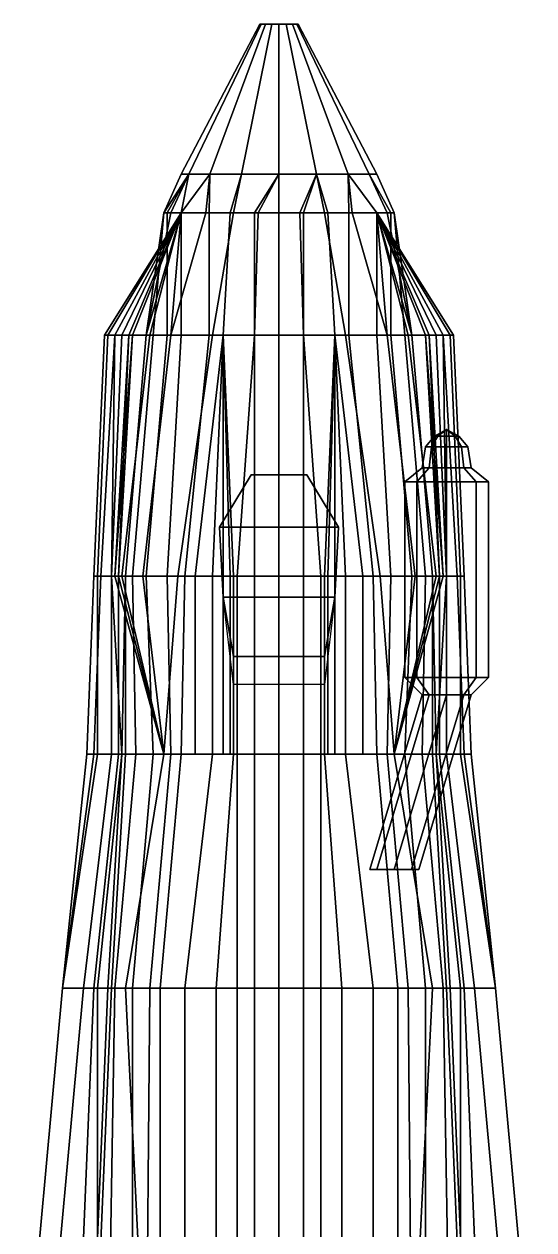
# Model space of a CAD drawing. Extents: x -0.73 to 0.73, y -4.41 to 4.42.
# Drawn here: x -0.73 to 0.73, y 0.968 to 4.42 of the extents above; entities that cross this region are included whole.
import ezdxf

# ---------------------------------------------------------------- set-up
doc = ezdxf.new("R2010")
doc.units = 0
doc.layers.get('0').update_dxf_attribs({"linetype": 'CONTINUOUS'})

msp = doc.modelspace()

# ---------------------------------------------------------------- linework, layer by layer
for points in [[(-0.2587, 3.99, -0.2272), (-0.28, 3.99, -0.12), (-0.055, 4.42, -0.12), (-0.0508, 4.42, -0.141)], [(-0.28, 3.99, -0.12), (-0.2587, 3.99, -0.0128), (-0.0508, 4.42, -0.099), (-0.055, 4.42, -0.12)], [(-0.198, 3.99, -0.318), (-0.2587, 3.99, -0.2272), (-0.0508, 4.42, -0.141), (-0.0389, 4.42, -0.1589)], [(-0.2587, 3.99, -0.0128), (-0.198, 3.99, 0.078), (-0.0389, 4.42, -0.0811), (-0.0508, 4.42, -0.099)], [(-0.1072, 3.99, -0.3787), (-0.198, 3.99, -0.318), (-0.0389, 4.42, -0.1589), (-0.021, 4.42, -0.1708)], [(-0.198, 3.99, 0.078), (-0.1072, 3.99, 0.1387), (-0.021, 4.42, -0.0692), (-0.0389, 4.42, -0.0811)], [(0, 3.99, -0.4), (-0.1072, 3.99, -0.3787), (-0.021, 4.42, -0.1708), (0, 4.42, -0.175)], [(-0.1072, 3.99, 0.1387), (0, 3.99, 0.16), (0, 4.42, -0.065), (-0.021, 4.42, -0.0692)], [(-0.0508, 4.42, -0.099), (0, 4.42, -0.065), (0.021, 4.42, -0.0692), (-0.055, 4.42, -0.12)], [(-0.055, 4.42, -0.12), (0.021, 4.42, -0.0692), (0.0389, 4.42, -0.0811), (-0.0508, 4.42, -0.141)], [(-0.0389, 4.42, -0.0811), (-0.021, 4.42, -0.0692), (0, 4.42, -0.065), (-0.0508, 4.42, -0.099)], [(-0.0508, 4.42, -0.141), (0.0389, 4.42, -0.0811), (0.0508, 4.42, -0.099), (-0.0389, 4.42, -0.1589)], [(-0.0389, 4.42, -0.1589), (0.0508, 4.42, -0.099), (0.055, 4.42, -0.12), (-0.021, 4.42, -0.1708)], [(-0.021, 4.42, -0.1708), (0.055, 4.42, -0.12), (0.0508, 4.42, -0.141), (0, 4.42, -0.175)], [(0.1072, 3.99, -0.3787), (0, 3.99, -0.4), (0, 4.42, -0.175), (0.021, 4.42, -0.1708)], [(0, 3.99, 0.16), (0.1072, 3.99, 0.1387), (0.021, 4.42, -0.0692), (0, 4.42, -0.065)], [(0, 4.42, -0.175), (0.0508, 4.42, -0.141), (0.0389, 4.42, -0.1589), (0.021, 4.42, -0.1708)], [(0.198, 3.99, -0.318), (0.1072, 3.99, -0.3787), (0.021, 4.42, -0.1708), (0.0389, 4.42, -0.1589)], [(0.1072, 3.99, 0.1387), (0.198, 3.99, 0.078), (0.0389, 4.42, -0.0811), (0.021, 4.42, -0.0692)], [(0.2587, 3.99, -0.2272), (0.198, 3.99, -0.318), (0.0389, 4.42, -0.1589), (0.0508, 4.42, -0.141)], [(0.198, 3.99, 0.078), (0.2587, 3.99, -0.0128), (0.0508, 4.42, -0.099), (0.0389, 4.42, -0.0811)], [(0.28, 3.99, -0.12), (0.2587, 3.99, -0.2272), (0.0508, 4.42, -0.141), (0.055, 4.42, -0.12)], [(0.2587, 3.99, -0.0128), (0.28, 3.99, -0.12), (0.055, 4.42, -0.12), (0.0508, 4.42, -0.099)], [(-0.33, 3.88, -0.16), (-0.33, 3.88, -0.11), (-0.28, 3.99, -0.12), (-0.2587, 3.99, -0.2272)], [(-0.33, 3.88, -0.11), (-0.32, 3.88, -0.03), (-0.2587, 3.99, -0.0128), (-0.28, 3.99, -0.12)], [(-0.31, 3.88, -0.24), (-0.33, 3.88, -0.16), (-0.2587, 3.99, -0.2272)], [(-0.32, 3.88, -0.03), (-0.28, 3.88, 0.05), (-0.2587, 3.99, -0.0128)], [(-0.28, 3.88, -0.3), (-0.31, 3.88, -0.24), (-0.2587, 3.99, -0.2272), (-0.198, 3.99, -0.318)], [(-0.28, 3.88, 0.05), (-0.2, 3.88, 0.14), (-0.198, 3.99, 0.078), (-0.2587, 3.99, -0.0128)], [(-0.21, 3.88, -0.37), (-0.28, 3.88, -0.3), (-0.198, 3.99, -0.318)], [(-0.13, 3.88, -0.42), (-0.21, 3.88, -0.37), (-0.198, 3.99, -0.318), (-0.1072, 3.99, -0.3787)], [(-0.2, 3.88, 0.14), (-0.14, 3.88, 0.17), (-0.1072, 3.99, 0.1387), (-0.198, 3.99, 0.078)], [(-0.14, 3.88, 0.17), (-0.06, 3.88, 0.2), (0, 3.99, 0.16), (-0.1072, 3.99, 0.1387)], [(-0.07, 3.88, -0.44), (-0.13, 3.88, -0.42), (-0.1072, 3.99, -0.3787), (0, 3.99, -0.4)], [(0, 3.88, -0.44), (-0.07, 3.88, -0.44), (0, 3.99, -0.4)], [(-0.06, 3.88, 0.2), (0, 3.88, 0.2), (0, 3.99, 0.16)], [(0.07, 3.88, -0.44), (0, 3.88, -0.44), (0, 3.99, -0.4), (0.1072, 3.99, -0.3787)], [(0, 3.88, 0.2), (0.06, 3.88, 0.2), (0.1072, 3.99, 0.1387), (0, 3.99, 0.16)], [(0.06, 3.88, 0.2), (0.14, 3.88, 0.17), (0.1072, 3.99, 0.1387)], [(0.13, 3.88, -0.42), (0.07, 3.88, -0.44), (0.1072, 3.99, -0.3787)], [(0.21, 3.88, -0.37), (0.13, 3.88, -0.42), (0.1072, 3.99, -0.3787), (0.198, 3.99, -0.318)], [(0.14, 3.88, 0.17), (0.2, 3.88, 0.14), (0.198, 3.99, 0.078), (0.1072, 3.99, 0.1387)], [(0.31, 3.88, -0.24), (0.28, 3.88, -0.3), (0.198, 3.99, -0.318), (0.2587, 3.99, -0.2272)], [(0.28, 3.88, 0.05), (0.32, 3.88, -0.03), (0.2587, 3.99, -0.0128), (0.198, 3.99, 0.078)], [(0.2, 3.88, 0.14), (0.28, 3.88, 0.05), (0.198, 3.99, 0.078)], [(0.28, 3.88, -0.3), (0.21, 3.88, -0.37), (0.198, 3.99, -0.318)], [(0.33, 3.88, -0.16), (0.31, 3.88, -0.24), (0.2587, 3.99, -0.2272), (0.28, 3.99, -0.12)], [(0.32, 3.88, -0.03), (0.33, 3.88, -0.11), (0.28, 3.99, -0.12), (0.2587, 3.99, -0.0128)], [(0.33, 3.88, -0.11), (0.33, 3.88, -0.16), (0.28, 3.99, -0.12)], [(-0.28, 3.88, -0.3), (-0.28, 3.88, -0.3), (-0.5, 3.53, -0.22), (-0.47, 3.53, -0.19)], [(-0.28, 3.88, -0.3), (-0.28, 3.88, -0.3), (-0.5, 3.53, -0.25), (-0.5, 3.53, -0.22)], [(-0.28, 3.88, -0.3), (-0.28, 3.88, -0.3), (-0.49, 3.53, -0.27), (-0.5, 3.53, -0.25)], [(-0.28, 3.88, -0.3), (-0.28, 3.88, -0.3), (-0.47, 3.53, -0.29), (-0.49, 3.53, -0.27)], [(-0.28, 3.88, -0.3), (-0.28, 3.88, -0.3), (-0.47, 3.53, -0.19), (-0.45, 3.53, -0.17)], [(-0.28, 3.88, -0.3), (-0.28, 3.88, -0.3), (-0.43, 3.53, -0.3), (-0.47, 3.53, -0.29)], [(-0.28, 3.88, -0.3), (-0.28, 3.88, -0.3), (-0.45, 3.53, -0.17), (-0.42, 3.53, -0.16)], [(-0.28, 3.88, -0.3), (-0.28, 3.88, -0.3), (-0.43, 3.53, -0.33), (-0.43, 3.53, -0.3)], [(-0.28, 3.88, -0.3), (-0.28, 3.88, -0.3), (-0.42, 3.53, -0.39), (-0.43, 3.53, -0.33)], [(-0.28, 3.88, -0.3), (-0.28, 3.88, -0.3), (-0.42, 3.53, -0.16), (-0.38, 3.53, -0.16)], [(-0.28, 3.88, -0.3), (-0.28, 3.88, -0.3), (-0.37, 3.53, -0.43), (-0.42, 3.53, -0.39)], [(-0.33, 3.88, -0.11), (-0.33, 3.88, -0.16), (-0.38, 3.53, -0.12), (-0.36, 3.53, 0.08)], [(-0.33, 3.88, -0.16), (-0.31, 3.88, -0.24), (-0.38, 3.53, -0.16), (-0.38, 3.53, -0.12)], [(-0.31, 3.88, -0.24), (-0.28, 3.88, -0.3), (-0.38, 3.53, -0.16)], [(-0.28, 3.88, -0.3), (-0.28, 3.88, -0.3), (-0.31, 3.53, -0.43), (-0.37, 3.53, -0.43)], [(-0.32, 3.88, -0.03), (-0.33, 3.88, -0.11), (-0.36, 3.53, 0.08), (-0.32, 3.53, 0.2)], [(-0.28, 3.88, 0.05), (-0.32, 3.88, -0.03), (-0.32, 3.53, 0.2), (-0.28, 3.53, 0.26)], [(-0.28, 3.88, -0.3), (-0.21, 3.88, -0.37), (-0.31, 3.53, -0.43)], [(-0.21, 3.88, -0.37), (-0.13, 3.88, -0.42), (-0.19, 3.53, -0.5), (-0.31, 3.53, -0.43)], [(-0.2, 3.88, 0.14), (-0.28, 3.88, 0.05), (-0.28, 3.53, 0.26), (-0.2, 3.53, 0.34)], [(-0.14, 3.88, 0.17), (-0.2, 3.88, 0.14), (-0.2, 3.53, 0.34), (-0.16, 3.53, 0.36)], [(-0.13, 3.88, -0.42), (-0.07, 3.88, -0.44), (-0.07, 3.53, -0.54), (-0.19, 3.53, -0.5)], [(-0.06, 3.88, 0.2), (-0.14, 3.88, 0.17), (-0.16, 3.53, 0.36), (-0.07, 3.53, 0.39)], [(0, 3.53, -0.55), (-0.07, 3.53, -0.54), (-0.07, 3.88, -0.44), (0, 3.88, -0.44)], [(0, 3.88, 0.2), (-0.06, 3.88, 0.2), (-0.07, 3.53, 0.39), (0, 3.53, 0.4)], [(0, 3.88, -0.44), (0.07, 3.88, -0.44), (0.07, 3.53, -0.54), (0, 3.53, -0.55)], [(0, 3.53, 0.4), (0.07, 3.53, 0.39), (0.06, 3.88, 0.2), (0, 3.88, 0.2)], [(0.07, 3.53, 0.39), (0.16, 3.53, 0.36), (0.14, 3.88, 0.17), (0.06, 3.88, 0.2)], [(0.19, 3.53, -0.5), (0.07, 3.53, -0.54), (0.07, 3.88, -0.44), (0.13, 3.88, -0.42)], [(0.31, 3.53, -0.43), (0.19, 3.53, -0.5), (0.13, 3.88, -0.42), (0.21, 3.88, -0.37)], [(0.16, 3.53, 0.36), (0.2, 3.53, 0.34), (0.2, 3.88, 0.14), (0.14, 3.88, 0.17)], [(0.2, 3.53, 0.34), (0.28, 3.53, 0.26), (0.28, 3.88, 0.05), (0.2, 3.88, 0.14)], [(0.31, 3.53, -0.43), (0.31, 3.53, -0.43), (0.21, 3.88, -0.37), (0.28, 3.88, -0.3)], [(0.38, 3.53, -0.16), (0.38, 3.53, -0.16), (0.28, 3.88, -0.3), (0.31, 3.88, -0.24)], [(0.28, 3.53, 0.26), (0.32, 3.53, 0.2), (0.32, 3.88, -0.03), (0.28, 3.88, 0.05)], [(0.38, 3.53, -0.16), (0.42, 3.53, -0.16), (0.28, 3.88, -0.3)], [(0.42, 3.53, -0.16), (0.45, 3.53, -0.17), (0.28, 3.88, -0.3)], [(0.45, 3.53, -0.17), (0.47, 3.53, -0.19), (0.28, 3.88, -0.3)], [(0.47, 3.53, -0.19), (0.5, 3.53, -0.22), (0.28, 3.88, -0.3)], [(0.5, 3.53, -0.22), (0.5, 3.53, -0.25), (0.28, 3.88, -0.3)], [(0.5, 3.53, -0.25), (0.49, 3.53, -0.27), (0.28, 3.88, -0.3)], [(0.49, 3.53, -0.27), (0.47, 3.53, -0.29), (0.28, 3.88, -0.3)], [(0.47, 3.53, -0.29), (0.43, 3.53, -0.3), (0.28, 3.88, -0.3)], [(0.43, 3.53, -0.3), (0.43, 3.53, -0.33), (0.28, 3.88, -0.3)], [(0.43, 3.53, -0.33), (0.42, 3.53, -0.39), (0.28, 3.88, -0.3)], [(0.42, 3.53, -0.39), (0.37, 3.53, -0.43), (0.28, 3.88, -0.3)], [(0.37, 3.53, -0.43), (0.31, 3.53, -0.43), (0.28, 3.88, -0.3)], [(0.38, 3.53, -0.12), (0.38, 3.53, -0.16), (0.31, 3.88, -0.24), (0.33, 3.88, -0.16)], [(0.32, 3.53, 0.2), (0.36, 3.53, 0.08), (0.33, 3.88, -0.11), (0.32, 3.88, -0.03)], [(0.36, 3.53, 0.08), (0.38, 3.53, -0.12), (0.33, 3.88, -0.16), (0.33, 3.88, -0.11)], [(-0.47, 3.53, -0.19), (-0.5, 3.53, -0.22), (-0.53, 2.84, -0.22), (-0.51, 2.84, -0.19)], [(-0.5, 3.53, -0.22), (-0.5, 3.53, -0.25), (-0.53, 2.84, -0.25), (-0.53, 2.84, -0.22)], [(-0.5, 3.53, -0.25), (-0.49, 3.53, -0.27), (-0.52, 2.84, -0.27), (-0.53, 2.84, -0.25)], [(-0.49, 3.53, -0.27), (-0.47, 3.53, -0.29), (-0.48, 2.84, -0.29), (-0.52, 2.84, -0.27)], [(-0.45, 3.53, -0.17), (-0.47, 3.53, -0.19), (-0.51, 2.84, -0.19), (-0.48, 2.84, -0.17)], [(-0.42, 3.53, -0.16), (-0.45, 3.53, -0.17), (-0.48, 2.84, -0.17), (-0.46, 2.84, -0.16)], [(-0.47, 3.53, -0.29), (-0.43, 3.53, -0.3), (-0.46, 2.84, -0.3), (-0.48, 2.84, -0.29)], [(-0.42, 3.53, -0.39), (-0.37, 3.53, -0.43), (-0.45, 2.84, -0.45), (-0.47, 2.84, -0.39)], [(-0.43, 3.53, -0.33), (-0.42, 3.53, -0.39), (-0.47, 2.84, -0.39), (-0.47, 2.84, -0.33)], [(-0.43, 3.53, -0.3), (-0.43, 3.53, -0.33), (-0.47, 2.84, -0.33), (-0.46, 2.84, -0.3)], [(-0.38, 3.53, -0.16), (-0.42, 3.53, -0.16), (-0.46, 2.84, -0.16), (-0.44, 2.84, -0.16)], [(-0.37, 3.53, -0.43), (-0.31, 3.53, -0.43), (-0.39, 2.84, -0.53), (-0.45, 2.84, -0.45)], [(-0.36, 3.53, 0.08), (-0.38, 3.53, -0.12), (-0.44, 2.84, -0.12), (-0.42, 2.84, 0.08)], [(-0.38, 3.53, -0.12), (-0.38, 3.53, -0.16), (-0.44, 2.84, -0.16), (-0.44, 2.84, -0.12)], [(-0.32, 3.53, 0.2), (-0.36, 3.53, 0.08), (-0.42, 2.84, 0.08), (-0.38, 2.84, 0.24)], [(-0.31, 3.53, -0.43), (-0.19, 3.53, -0.5), (-0.29, 2.84, -0.58), (-0.39, 2.84, -0.53)], [(-0.28, 3.53, 0.26), (-0.32, 3.53, 0.2), (-0.38, 2.84, 0.24), (-0.32, 2.84, 0.34)], [(-0.2, 3.53, 0.34), (-0.28, 3.53, 0.26), (-0.32, 2.84, 0.34), (-0.27, 2.84, 0.39)], [(-0.19, 3.53, -0.5), (-0.07, 3.53, -0.54), (-0.12, 2.84, -0.61), (-0.29, 2.84, -0.58)], [(-0.16, 3.53, 0.36), (-0.2, 3.53, 0.34), (-0.27, 2.84, 0.39), (-0.24, 2.84, 0.37)], [(-0.16, 3.53, 0.36), (-0.16, 3.53, 0.36), (-0.24, 2.84, 0.37), (-0.19, 2.84, 0.35)], [(-0.16, 3.53, 0.36), (-0.16, 3.53, 0.36), (-0.19, 2.84, 0.35), (-0.16, 2.84, 0.36)], [(-0.07, 3.53, 0.39), (-0.16, 3.53, 0.36), (-0.13, 2.84, 0.47), (-0.07, 2.84, 0.49)], [(-0.16, 3.53, 0.36), (-0.16, 3.53, 0.36), (-0.16, 2.84, 0.36), (-0.14, 2.84, 0.4)], [(-0.16, 3.53, 0.36), (-0.16, 3.53, 0.36), (-0.14, 2.84, 0.4), (-0.13, 2.84, 0.47)], [(0, 2.84, -0.62), (-0.12, 2.84, -0.61), (-0.07, 3.53, -0.54), (0, 3.53, -0.55)], [(0, 3.53, 0.4), (-0.07, 3.53, 0.39), (-0.07, 2.84, 0.49), (0, 2.84, 0.5)], [(0, 3.53, -0.55), (0.07, 3.53, -0.54), (0.12, 2.84, -0.61), (0, 2.84, -0.62)], [(0, 2.84, 0.5), (0.07, 2.84, 0.49), (0.07, 3.53, 0.39), (0, 3.53, 0.4)], [(0.29, 2.84, -0.58), (0.12, 2.84, -0.61), (0.07, 3.53, -0.54), (0.19, 3.53, -0.5)], [(0.07, 2.84, 0.49), (0.13, 2.84, 0.47), (0.16, 3.53, 0.36), (0.07, 3.53, 0.39)], [(0.13, 2.84, 0.47), (0.14, 2.84, 0.4), (0.16, 3.53, 0.36)], [(0.14, 2.84, 0.4), (0.16, 2.84, 0.36), (0.16, 3.53, 0.36)], [(0.24, 2.84, 0.37), (0.27, 2.84, 0.39), (0.2, 3.53, 0.34), (0.16, 3.53, 0.36)], [(0.16, 2.84, 0.36), (0.19, 2.84, 0.35), (0.16, 3.53, 0.36)], [(0.19, 2.84, 0.35), (0.24, 2.84, 0.37), (0.16, 3.53, 0.36)], [(0.39, 2.84, -0.53), (0.29, 2.84, -0.58), (0.19, 3.53, -0.5), (0.31, 3.53, -0.43)], [(0.27, 2.84, 0.39), (0.32, 2.84, 0.34), (0.28, 3.53, 0.26), (0.2, 3.53, 0.34)], [(0.32, 2.84, 0.34), (0.38, 2.84, 0.24), (0.32, 3.53, 0.2), (0.28, 3.53, 0.26)], [(0.45, 2.84, -0.45), (0.39, 2.84, -0.53), (0.31, 3.53, -0.43), (0.37, 3.53, -0.43)], [(0.38, 2.84, 0.24), (0.42, 2.84, 0.08), (0.36, 3.53, 0.08), (0.32, 3.53, 0.2)], [(0.42, 2.84, 0.08), (0.44, 2.84, -0.12), (0.38, 3.53, -0.12), (0.36, 3.53, 0.08)], [(0.47, 2.84, -0.39), (0.45, 2.84, -0.45), (0.37, 3.53, -0.43), (0.42, 3.53, -0.39)], [(0.44, 2.84, -0.12), (0.44, 2.84, -0.16), (0.38, 3.53, -0.16), (0.38, 3.53, -0.12)], [(0.44, 2.84, -0.16), (0.46, 2.84, -0.16), (0.42, 3.53, -0.16), (0.38, 3.53, -0.16)], [(0.47, 2.84, -0.33), (0.47, 2.84, -0.39), (0.42, 3.53, -0.39), (0.43, 3.53, -0.33)], [(0.46, 2.84, -0.16), (0.48, 2.84, -0.17), (0.45, 3.53, -0.17), (0.42, 3.53, -0.16)], [(0.46, 2.84, -0.3), (0.47, 2.84, -0.33), (0.43, 3.53, -0.33), (0.43, 3.53, -0.3)], [(0.48, 2.84, -0.29), (0.46, 2.84, -0.3), (0.43, 3.53, -0.3), (0.47, 3.53, -0.29)], [(0.48, 2.84, -0.17), (0.51, 2.84, -0.19), (0.47, 3.53, -0.19), (0.45, 3.53, -0.17)], [(0.52, 2.84, -0.27), (0.48, 2.84, -0.29), (0.47, 3.53, -0.29), (0.49, 3.53, -0.27)], [(0.51, 2.84, -0.19), (0.53, 2.84, -0.22), (0.5, 3.53, -0.22), (0.47, 3.53, -0.19)], [(0.53, 2.84, -0.25), (0.52, 2.84, -0.27), (0.49, 3.53, -0.27), (0.5, 3.53, -0.25)], [(0.53, 2.84, -0.22), (0.53, 2.84, -0.25), (0.5, 3.53, -0.25), (0.5, 3.53, -0.22)], [(0.48, 3.26, 0.05), (0.445, 3.24, 0.05), (0.4553, 3.24, 0.0747), (0.48, 3.26, 0.05)], [(0.48, 3.26, 0.05), (0.4553, 3.24, 0.0253), (0.445, 3.24, 0.05), (0.48, 3.26, 0.05)], [(0.48, 3.26, 0.05), (0.4553, 3.24, 0.0747), (0.48, 3.24, 0.085), (0.48, 3.26, 0.05)], [(0.48, 3.26, 0.05), (0.48, 3.24, 0.015), (0.4553, 3.24, 0.0253), (0.48, 3.26, 0.05)], [(0.48, 3.26, 0.05), (0.48, 3.24, 0.085), (0.5047, 3.24, 0.0747), (0.48, 3.26, 0.05)], [(0.48, 3.26, 0.05), (0.5047, 3.24, 0.0747), (0.515, 3.24, 0.05), (0.48, 3.26, 0.05)], [(0.48, 3.26, 0.05), (0.515, 3.24, 0.05), (0.5047, 3.24, 0.0253), (0.48, 3.26, 0.05)], [(0.48, 3.26, 0.05), (0.5047, 3.24, 0.0253), (0.48, 3.24, 0.015), (0.48, 3.26, 0.05)], [(0.445, 3.24, 0.05), (0.4194, 3.21, 0.05), (0.4371, 3.21, 0.0929), (0.4553, 3.24, 0.0747)], [(0.4553, 3.24, 0.0253), (0.4371, 3.21, 0.0071), (0.4194, 3.21, 0.05), (0.445, 3.24, 0.05)], [(0.4553, 3.24, 0.0747), (0.4371, 3.21, 0.0929), (0.48, 3.21, 0.1106), (0.48, 3.24, 0.085)], [(0.48, 3.24, 0.015), (0.48, 3.21, -0.0106), (0.4371, 3.21, 0.0071), (0.4553, 3.24, 0.0253)], [(0.48, 3.24, 0.085), (0.48, 3.21, 0.1106), (0.5229, 3.21, 0.0929), (0.5047, 3.24, 0.0747)], [(0.5047, 3.24, 0.0253), (0.5229, 3.21, 0.0071), (0.48, 3.21, -0.0106), (0.48, 3.24, 0.015)], [(0.5047, 3.24, 0.0747), (0.5229, 3.21, 0.0929), (0.5406, 3.21, 0.05), (0.515, 3.24, 0.05)], [(0.515, 3.24, 0.05), (0.5406, 3.21, 0.05), (0.5229, 3.21, 0.0071), (0.5047, 3.24, 0.0253)], [(0.4194, 3.21, 0.05), (0.41, 3.15, 0.05), (0.4305, 3.15, 0.0995), (0.4371, 3.21, 0.0929)], [(0.4371, 3.21, 0.0071), (0.4305, 3.15, 0.0005), (0.41, 3.15, 0.05), (0.4194, 3.21, 0.05)], [(0.4371, 3.21, 0.0929), (0.4305, 3.15, 0.0995), (0.48, 3.15, 0.12), (0.48, 3.21, 0.1106)], [(0.48, 3.21, -0.0106), (0.48, 3.15, -0.02), (0.4305, 3.15, 0.0005), (0.4371, 3.21, 0.0071)], [(0.48, 3.21, 0.1106), (0.48, 3.15, 0.12), (0.5295, 3.15, 0.0995), (0.5229, 3.21, 0.0929)], [(0.5229, 3.21, 0.0071), (0.5295, 3.15, 0.0005), (0.48, 3.15, -0.02), (0.48, 3.21, -0.0106)], [(0.5229, 3.21, 0.0929), (0.5295, 3.15, 0.0995), (0.55, 3.15, 0.05), (0.5406, 3.21, 0.05)], [(0.5406, 3.21, 0.05), (0.55, 3.15, 0.05), (0.5295, 3.15, 0.0005), (0.5229, 3.21, 0.0071)], [(0.3951, 3.11, -0.0349), (0.36, 3.11, 0.05), (0.41, 3.15, 0.05), (0.4305, 3.15, 0.0005)], [(0.36, 3.11, 0.05), (0.3951, 3.11, 0.1349), (0.4305, 3.15, 0.0995), (0.41, 3.15, 0.05)], [(0.48, 3.11, -0.07), (0.3951, 3.11, -0.0349), (0.4305, 3.15, 0.0005), (0.48, 3.15, -0.02)], [(0.3951, 3.11, 0.1349), (0.48, 3.11, 0.17), (0.48, 3.15, 0.12), (0.4305, 3.15, 0.0995)], [(0.5649, 3.11, -0.0349), (0.48, 3.11, -0.07), (0.48, 3.15, -0.02), (0.5295, 3.15, 0.0005)], [(0.48, 3.11, 0.17), (0.5649, 3.11, 0.1349), (0.5295, 3.15, 0.0995), (0.48, 3.15, 0.12)], [(0.6, 3.11, 0.05), (0.5649, 3.11, -0.0349), (0.5295, 3.15, 0.0005), (0.55, 3.15, 0.05)], [(0.5649, 3.11, 0.1349), (0.6, 3.11, 0.05), (0.55, 3.15, 0.05), (0.5295, 3.15, 0.0995)], [(0.3951, 3.11, 0.1349), (0.36, 3.11, 0.05), (0.36, 2.55, 0.05), (0.3951, 2.55, 0.1349)], [(0.36, 3.11, 0.05), (0.3951, 3.11, -0.0349), (0.3951, 2.55, -0.0349), (0.36, 2.55, 0.05)], [(0.48, 3.11, 0.17), (0.3951, 3.11, 0.1349), (0.3951, 2.55, 0.1349), (0.48, 2.55, 0.17)], [(0.3951, 3.11, -0.0349), (0.48, 3.11, -0.07), (0.48, 2.55, -0.07), (0.3951, 2.55, -0.0349)], [(0.5649, 3.11, 0.1349), (0.48, 3.11, 0.17), (0.48, 2.55, 0.17), (0.5649, 2.55, 0.1349)], [(0.48, 3.11, -0.07), (0.5649, 3.11, -0.0349), (0.5649, 2.55, -0.0349), (0.48, 2.55, -0.07)], [(0.6, 3.11, 0.05), (0.5649, 3.11, 0.1349), (0.5649, 2.55, 0.1349), (0.6, 2.55, 0.05)], [(0.5649, 3.11, -0.0349), (0.6, 3.11, 0.05), (0.6, 2.55, 0.05), (0.5649, 2.55, -0.0349)], [(-0.53, 2.84, -0.25), (-0.52, 2.84, -0.27), (-0.52, 2.33, -0.56), (-0.55, 2.33, -0.51)], [(-0.53, 2.84, -0.22), (-0.53, 2.84, -0.25), (-0.55, 2.33, -0.51), (-0.55, 2.33, -0.45)], [(-0.51, 2.84, -0.19), (-0.53, 2.84, -0.22), (-0.55, 2.33, -0.45), (-0.53, 2.33, -0.39)], [(-0.48, 2.84, -0.17), (-0.51, 2.84, -0.19), (-0.53, 2.33, -0.39), (-0.48, 2.33, -0.34)], [(-0.52, 2.84, -0.27), (-0.48, 2.84, -0.29), (-0.45, 2.33, -0.61), (-0.52, 2.33, -0.56)], [(-0.48, 2.84, -0.29), (-0.46, 2.84, -0.3), (-0.33, 2.33, -0.65), (-0.45, 2.33, -0.61)], [(-0.46, 2.84, -0.16), (-0.48, 2.84, -0.17), (-0.48, 2.33, -0.34), (-0.46, 2.33, -0.32)], [(-0.47, 2.84, -0.39), (-0.45, 2.84, -0.45), (-0.33, 2.33, -0.65)], [(-0.47, 2.84, -0.33), (-0.47, 2.84, -0.39), (-0.33, 2.33, -0.65)], [(-0.46, 2.84, -0.3), (-0.47, 2.84, -0.33), (-0.33, 2.33, -0.65)], [(-0.44, 2.84, -0.16), (-0.46, 2.84, -0.16), (-0.46, 2.33, -0.32), (-0.45, 2.33, -0.29)], [(-0.45, 2.84, -0.45), (-0.39, 2.84, -0.53), (-0.33, 2.33, -0.65)], [(-0.44, 2.84, -0.12), (-0.44, 2.84, -0.16), (-0.45, 2.33, -0.29), (-0.44, 2.33, -0.12)], [(-0.42, 2.84, 0.08), (-0.44, 2.84, -0.12), (-0.44, 2.33, -0.12), (-0.41, 2.33, 0.05)], [(-0.38, 2.84, 0.24), (-0.42, 2.84, 0.08), (-0.41, 2.33, 0.05), (-0.36, 2.33, 0.22)], [(-0.39, 2.84, -0.53), (-0.29, 2.84, -0.58), (-0.33, 2.33, -0.65)], [(-0.32, 2.84, 0.34), (-0.38, 2.84, 0.24), (-0.36, 2.33, 0.22), (-0.31, 2.33, 0.34)], [(-0.29, 2.84, -0.58), (-0.12, 2.84, -0.61), (-0.12, 2.33, -0.66), (-0.33, 2.33, -0.65)], [(-0.27, 2.84, 0.39), (-0.32, 2.84, 0.34), (-0.31, 2.33, 0.34), (-0.28, 2.33, 0.39)], [(-0.24, 2.84, 0.37), (-0.27, 2.84, 0.39), (-0.28, 2.33, 0.39), (-0.24, 2.33, 0.37)], [(-0.19, 2.84, 0.35), (-0.24, 2.84, 0.37), (-0.24, 2.33, 0.37), (-0.19, 2.33, 0.35)], [(-0.16, 2.84, 0.36), (-0.19, 2.84, 0.35), (-0.19, 2.33, 0.35), (-0.16, 2.33, 0.36)], [(-0.14, 2.84, 0.4), (-0.16, 2.84, 0.36), (-0.16, 2.33, 0.36), (-0.14, 2.33, 0.4)], [(-0.13, 2.84, 0.47), (-0.14, 2.84, 0.4), (-0.14, 2.33, 0.4), (-0.13, 2.33, 0.52)], [(-0.07, 2.84, 0.49), (-0.13, 2.84, 0.47), (-0.13, 2.33, 0.52), (-0.07, 2.33, 0.54)], [(0, 2.33, -0.66), (-0.12, 2.33, -0.66), (-0.12, 2.84, -0.61), (0, 2.84, -0.62)], [(0, 2.84, 0.5), (-0.07, 2.84, 0.49), (-0.07, 2.33, 0.54), (0, 2.33, 0.55)], [(0, 2.84, -0.62), (0.12, 2.84, -0.61), (0.12, 2.33, -0.66), (0, 2.33, -0.66)], [(0, 2.33, 0.55), (0.07, 2.33, 0.54), (0.07, 2.84, 0.49), (0, 2.84, 0.5)], [(0.07, 2.33, 0.54), (0.13, 2.33, 0.52), (0.13, 2.84, 0.47), (0.07, 2.84, 0.49)], [(0.33, 2.33, -0.65), (0.12, 2.33, -0.66), (0.12, 2.84, -0.61), (0.29, 2.84, -0.58)], [(0.13, 2.33, 0.52), (0.14, 2.33, 0.4), (0.14, 2.84, 0.4), (0.13, 2.84, 0.47)], [(0.14, 2.33, 0.4), (0.16, 2.33, 0.36), (0.16, 2.84, 0.36), (0.14, 2.84, 0.4)], [(0.16, 2.33, 0.36), (0.19, 2.33, 0.35), (0.19, 2.84, 0.35), (0.16, 2.84, 0.36)], [(0.19, 2.33, 0.35), (0.24, 2.33, 0.37), (0.24, 2.84, 0.37), (0.19, 2.84, 0.35)], [(0.24, 2.33, 0.37), (0.28, 2.33, 0.39), (0.27, 2.84, 0.39), (0.24, 2.84, 0.37)], [(0.28, 2.33, 0.39), (0.31, 2.33, 0.34), (0.32, 2.84, 0.34), (0.27, 2.84, 0.39)], [(0.33, 2.33, -0.65), (0.33, 2.33, -0.65), (0.29, 2.84, -0.58), (0.39, 2.84, -0.53)], [(0.31, 2.33, 0.34), (0.36, 2.33, 0.22), (0.38, 2.84, 0.24), (0.32, 2.84, 0.34)], [(0.33, 2.33, -0.65), (0.33, 2.33, -0.65), (0.39, 2.84, -0.53), (0.45, 2.84, -0.45)], [(0.33, 2.33, -0.65), (0.33, 2.33, -0.65), (0.45, 2.84, -0.45), (0.47, 2.84, -0.39)], [(0.33, 2.33, -0.65), (0.33, 2.33, -0.65), (0.47, 2.84, -0.39), (0.47, 2.84, -0.33)], [(0.33, 2.33, -0.65), (0.33, 2.33, -0.65), (0.47, 2.84, -0.33), (0.46, 2.84, -0.3)], [(0.45, 2.33, -0.61), (0.33, 2.33, -0.65), (0.46, 2.84, -0.3), (0.48, 2.84, -0.29)], [(0.36, 2.33, 0.22), (0.41, 2.33, 0.05), (0.42, 2.84, 0.08), (0.38, 2.84, 0.24)], [(0.41, 2.33, 0.05), (0.44, 2.33, -0.12), (0.44, 2.84, -0.12), (0.42, 2.84, 0.08)], [(0.45, 2.33, -0.29), (0.46, 2.33, -0.32), (0.46, 2.84, -0.16), (0.44, 2.84, -0.16)], [(0.44, 2.33, -0.12), (0.45, 2.33, -0.29), (0.44, 2.84, -0.16), (0.44, 2.84, -0.12)], [(0.52, 2.33, -0.56), (0.45, 2.33, -0.61), (0.48, 2.84, -0.29), (0.52, 2.84, -0.27)], [(0.46, 2.33, -0.32), (0.48, 2.33, -0.34), (0.48, 2.84, -0.17), (0.46, 2.84, -0.16)], [(0.48, 2.33, -0.34), (0.53, 2.33, -0.39), (0.51, 2.84, -0.19), (0.48, 2.84, -0.17)], [(0.53, 2.33, -0.39), (0.55, 2.33, -0.45), (0.53, 2.84, -0.22), (0.51, 2.84, -0.19)], [(0.55, 2.33, -0.51), (0.52, 2.33, -0.56), (0.52, 2.84, -0.27), (0.53, 2.84, -0.25)], [(0.55, 2.33, -0.45), (0.55, 2.33, -0.51), (0.53, 2.84, -0.25), (0.53, 2.84, -0.22)], [(0.3951, 2.55, 0.1349), (0.36, 2.55, 0.05), (0.41, 2.5, 0.05), (0.4305, 2.5, 0.0995)], [(0.36, 2.55, 0.05), (0.3951, 2.55, -0.0349), (0.4305, 2.5, 0.0005), (0.41, 2.5, 0.05)], [(0.48, 2.55, 0.17), (0.3951, 2.55, 0.1349), (0.4305, 2.5, 0.0995), (0.48, 2.5, 0.12)], [(0.3951, 2.55, -0.0349), (0.48, 2.55, -0.07), (0.48, 2.5, -0.02), (0.4305, 2.5, 0.0005)], [(0.5649, 2.55, 0.1349), (0.48, 2.55, 0.17), (0.48, 2.5, 0.12), (0.5295, 2.5, 0.0995)], [(0.48, 2.55, -0.07), (0.5649, 2.55, -0.0349), (0.5295, 2.5, 0.0005), (0.48, 2.5, -0.02)], [(0.6, 2.55, 0.05), (0.5649, 2.55, 0.1349), (0.5295, 2.5, 0.0995), (0.55, 2.5, 0.05)], [(0.5649, 2.55, -0.0349), (0.6, 2.55, 0.05), (0.55, 2.5, 0.05), (0.5295, 2.5, 0.0005)], [(0.4305, 2.5, 0.0995), (0.41, 2.5, 0.05), (0.26, 2, 0.05), (0.2805, 2, 0.0995)], [(0.41, 2.5, 0.05), (0.4305, 2.5, 0.0005), (0.2805, 2, 0.0005), (0.26, 2, 0.05)], [(0.48, 2.5, 0.12), (0.4305, 2.5, 0.0995), (0.2805, 2, 0.0995), (0.33, 2, 0.12)], [(0.4305, 2.5, 0.0005), (0.48, 2.5, -0.02), (0.33, 2, -0.02), (0.2805, 2, 0.0005)], [(0.5295, 2.5, 0.0995), (0.48, 2.5, 0.12), (0.33, 2, 0.12), (0.3795, 2, 0.0995)], [(0.48, 2.5, -0.02), (0.5295, 2.5, 0.0005), (0.3795, 2, 0.0005), (0.33, 2, -0.02)], [(0.55, 2.5, 0.05), (0.5295, 2.5, 0.0995), (0.3795, 2, 0.0995), (0.4, 2, 0.05)], [(0.5295, 2.5, 0.0005), (0.55, 2.5, 0.05), (0.4, 2, 0.05), (0.3795, 2, 0.0005)], [(-0.48, 2.33, -0.34), (-0.53, 2.33, -0.39), (-0.62, 1.66, -0.25), (-0.56, 1.66, -0.23)], [(-0.53, 2.33, -0.39), (-0.55, 2.33, -0.45), (-0.62, 1.66, -0.45), (-0.62, 1.66, -0.25)], [(-0.55, 2.33, -0.45), (-0.55, 2.33, -0.51), (-0.62, 1.66, -0.51), (-0.62, 1.66, -0.45)], [(-0.55, 2.33, -0.51), (-0.52, 2.33, -0.56), (-0.62, 1.66, -0.63), (-0.62, 1.66, -0.51)], [(-0.52, 2.33, -0.56), (-0.45, 2.33, -0.61), (-0.52, 1.66, -0.64), (-0.62, 1.66, -0.63)], [(-0.46, 2.33, -0.32), (-0.48, 2.33, -0.34), (-0.56, 1.66, -0.23), (-0.53, 1.66, -0.21)], [(-0.45, 2.33, -0.29), (-0.46, 2.33, -0.32), (-0.53, 1.66, -0.21), (-0.49, 1.66, -0.17)], [(-0.45, 2.33, -0.61), (-0.33, 2.33, -0.65), (-0.44, 1.66, -0.65), (-0.52, 1.66, -0.64)], [(-0.44, 2.33, -0.12), (-0.45, 2.33, -0.29), (-0.49, 1.66, -0.17), (-0.48, 1.66, -0.12)], [(-0.41, 2.33, 0.05), (-0.44, 2.33, -0.12), (-0.48, 1.66, -0.12), (-0.47, 1.66, 0.05)], [(-0.36, 2.33, 0.22), (-0.41, 2.33, 0.05), (-0.47, 1.66, 0.05), (-0.42, 1.66, 0.22)], [(-0.33, 2.33, -0.65), (-0.12, 2.33, -0.66), (-0.12, 1.66, -0.66), (-0.44, 1.66, -0.65)], [(-0.31, 2.33, 0.34), (-0.36, 2.33, 0.22), (-0.42, 1.66, 0.22), (-0.37, 1.66, 0.34)], [(-0.28, 2.33, 0.39), (-0.31, 2.33, 0.34), (-0.37, 1.66, 0.34), (-0.34, 1.66, 0.39)], [(-0.19, 2.33, 0.48), (-0.28, 2.33, 0.39), (-0.34, 1.66, 0.39), (-0.27, 1.66, 0.48)], [(-0.19, 2.33, 0.48), (-0.16, 2.33, 0.36), (-0.19, 2.33, 0.35), (-0.28, 2.33, 0.39)], [(-0.28, 2.33, 0.39), (-0.19, 2.33, 0.35), (-0.24, 2.33, 0.37)], [(-0.13, 2.33, 0.52), (-0.19, 2.33, 0.48), (-0.27, 1.66, 0.48), (-0.18, 1.66, 0.54)], [(-0.13, 2.33, 0.52), (-0.14, 2.33, 0.4), (-0.16, 2.33, 0.36), (-0.19, 2.33, 0.48)], [(-0.07, 2.33, 0.54), (-0.13, 2.33, 0.52), (-0.18, 1.66, 0.54), (-0.07, 1.66, 0.58)], [(0, 1.66, -0.66), (-0.12, 1.66, -0.66), (-0.12, 2.33, -0.66), (0, 2.33, -0.66)], [(0, 2.33, 0.55), (-0.07, 2.33, 0.54), (-0.07, 1.66, 0.58), (0, 1.66, 0.59)], [(0, 2.33, -0.66), (0.12, 2.33, -0.66), (0.12, 1.66, -0.66), (0, 1.66, -0.66)], [(0, 1.66, 0.59), (0.07, 1.66, 0.58), (0.07, 2.33, 0.54), (0, 2.33, 0.55)], [(0.07, 1.66, 0.58), (0.18, 1.66, 0.54), (0.13, 2.33, 0.52), (0.07, 2.33, 0.54)], [(0.44, 1.66, -0.65), (0.12, 1.66, -0.66), (0.12, 2.33, -0.66), (0.33, 2.33, -0.65)], [(0.18, 1.66, 0.54), (0.27, 1.66, 0.48), (0.19, 2.33, 0.48), (0.13, 2.33, 0.52)], [(0.19, 2.33, 0.48), (0.16, 2.33, 0.36), (0.14, 2.33, 0.4), (0.13, 2.33, 0.52)], [(0.28, 2.33, 0.39), (0.19, 2.33, 0.35), (0.16, 2.33, 0.36), (0.19, 2.33, 0.48)], [(0.27, 1.66, 0.48), (0.34, 1.66, 0.39), (0.28, 2.33, 0.39), (0.19, 2.33, 0.48)], [(0.24, 2.33, 0.37), (0.24, 2.33, 0.37), (0.19, 2.33, 0.35), (0.28, 2.33, 0.39)], [(0.34, 1.66, 0.39), (0.37, 1.66, 0.34), (0.31, 2.33, 0.34), (0.28, 2.33, 0.39)], [(0.37, 1.66, 0.34), (0.42, 1.66, 0.22), (0.36, 2.33, 0.22), (0.31, 2.33, 0.34)], [(0.52, 1.66, -0.64), (0.44, 1.66, -0.65), (0.33, 2.33, -0.65), (0.45, 2.33, -0.61)], [(0.42, 1.66, 0.22), (0.47, 1.66, 0.05), (0.41, 2.33, 0.05), (0.36, 2.33, 0.22)], [(0.47, 1.66, 0.05), (0.48, 1.66, -0.12), (0.44, 2.33, -0.12), (0.41, 2.33, 0.05)], [(0.48, 1.66, -0.12), (0.49, 1.66, -0.17), (0.45, 2.33, -0.29), (0.44, 2.33, -0.12)], [(0.62, 1.66, -0.63), (0.52, 1.66, -0.64), (0.45, 2.33, -0.61), (0.52, 2.33, -0.56)], [(0.49, 1.66, -0.17), (0.53, 1.66, -0.21), (0.46, 2.33, -0.32), (0.45, 2.33, -0.29)], [(0.53, 1.66, -0.21), (0.56, 1.66, -0.23), (0.48, 2.33, -0.34), (0.46, 2.33, -0.32)], [(0.56, 1.66, -0.23), (0.62, 1.66, -0.25), (0.53, 2.33, -0.39), (0.48, 2.33, -0.34)], [(0.62, 1.66, -0.51), (0.62, 1.66, -0.63), (0.52, 2.33, -0.56), (0.55, 2.33, -0.51)], [(0.62, 1.66, -0.25), (0.62, 1.66, -0.45), (0.55, 2.33, -0.45), (0.53, 2.33, -0.39)], [(0.62, 1.66, -0.45), (0.62, 1.66, -0.51), (0.55, 2.33, -0.51), (0.55, 2.33, -0.45)], [(-0.62, 1.66, -0.63), (-0.52, 1.66, -0.64), (-0.52, 0.46, -0.55), (-0.73, 0.46, -0.55)], [(-0.62, 1.66, -0.51), (-0.62, 1.66, -0.63), (-0.73, 0.46, -0.55), (-0.73, 0.46, -0.43)], [(-0.56, 1.66, -0.23), (-0.62, 1.66, -0.25), (-0.73, 0.46, -0.32), (-0.67, 0.46, -0.32)], [(-0.62, 1.66, -0.25), (-0.62, 1.66, -0.45), (-0.73, 0.46, -0.37), (-0.73, 0.46, -0.32)], [(-0.62, 1.66, -0.45), (-0.62, 1.66, -0.51), (-0.73, 0.46, -0.43), (-0.73, 0.46, -0.37)], [(-0.53, 1.66, -0.21), (-0.56, 1.66, -0.23), (-0.67, 0.46, -0.32), (-0.58, 0.46, -0.26)], [(-0.49, 1.66, -0.17), (-0.53, 1.66, -0.21), (-0.58, 0.46, -0.26), (-0.54, 0.46, -0.17)], [(-0.48, 1.66, -0.12), (-0.49, 1.66, -0.17), (-0.54, 0.46, -0.17), (-0.53, 0.46, -0.11)], [(-0.47, 1.66, 0.05), (-0.48, 1.66, -0.12), (-0.53, 0.46, -0.11), (-0.49, 0.46, 0.13)], [(-0.52, 1.66, -0.64), (-0.44, 1.66, -0.65), (-0.38, 0.46, -0.55), (-0.52, 0.46, -0.55)], [(-0.42, 1.66, 0.22), (-0.47, 1.66, 0.05), (-0.49, 0.46, 0.13), (-0.42, 0.46, 0.35)], [(-0.44, 1.66, -0.65), (-0.12, 1.66, -0.66), (-0.12, 0.46, -0.58), (-0.38, 0.46, -0.55)], [(-0.37, 1.66, 0.34), (-0.42, 1.66, 0.22), (-0.42, 0.46, 0.35), (-0.38, 0.46, 0.43)], [(-0.34, 1.66, 0.39), (-0.37, 1.66, 0.34), (-0.38, 0.46, 0.43), (-0.34, 0.5042, 0.4671)], [(-0.27, 1.66, 0.48), (-0.34, 1.66, 0.39), (-0.34, 0.5042, 0.4671), (-0.27, 0.5816, 0.5519)], [(-0.18, 1.66, 0.54), (-0.27, 1.66, 0.48), (-0.27, 0.5816, 0.5519), (-0.18, 0.6811, 0.6053)], [(-0.07, 1.66, 0.58), (-0.18, 1.66, 0.54), (-0.18, 0.6811, 0.6053), (-0.07, 0.8026, 0.6372)], [(0, 0.46, -0.58), (-0.12, 0.46, -0.58), (-0.12, 1.66, -0.66), (0, 1.66, -0.66)], [(0, 1.66, 0.59), (-0.07, 1.66, 0.58), (-0.07, 0.8026, 0.6372), (0, 0.88, 0.642)], [(0, 1.66, -0.66), (0.12, 1.66, -0.66), (0.12, 0.46, -0.58), (0, 0.46, -0.58)], [(0, 0.88, 0.642), (0.07, 0.8026, 0.6372), (0.07, 1.66, 0.58), (0, 1.66, 0.59)], [(0.07, 0.8026, 0.6372), (0.18, 0.6811, 0.6053), (0.18, 1.66, 0.54), (0.07, 1.66, 0.58)], [(0.38, 0.46, -0.55), (0.12, 0.46, -0.58), (0.12, 1.66, -0.66), (0.44, 1.66, -0.65)], [(0.18, 0.6811, 0.6053), (0.27, 0.5816, 0.5519), (0.27, 1.66, 0.48), (0.18, 1.66, 0.54)], [(0.27, 0.5816, 0.5519), (0.34, 0.5042, 0.4671), (0.34, 1.66, 0.39), (0.27, 1.66, 0.48)], [(0.34, 0.5042, 0.4671), (0.38, 0.46, 0.43), (0.37, 1.66, 0.34), (0.34, 1.66, 0.39)], [(0.38, 0.46, 0.43), (0.42, 0.46, 0.35), (0.42, 1.66, 0.22), (0.37, 1.66, 0.34)], [(0.52, 0.46, -0.55), (0.38, 0.46, -0.55), (0.44, 1.66, -0.65), (0.52, 1.66, -0.64)], [(0.42, 0.46, 0.35), (0.49, 0.46, 0.13), (0.47, 1.66, 0.05), (0.42, 1.66, 0.22)], [(0.49, 0.46, 0.13), (0.53, 0.46, -0.11), (0.48, 1.66, -0.12), (0.47, 1.66, 0.05)], [(0.53, 0.46, -0.11), (0.54, 0.46, -0.17), (0.49, 1.66, -0.17), (0.48, 1.66, -0.12)], [(0.54, 0.46, -0.17), (0.58, 0.46, -0.26), (0.53, 1.66, -0.21), (0.49, 1.66, -0.17)], [(0.73, 0.46, -0.55), (0.52, 0.46, -0.55), (0.52, 1.66, -0.64), (0.62, 1.66, -0.63)], [(0.58, 0.46, -0.26), (0.67, 0.46, -0.32), (0.56, 1.66, -0.23), (0.53, 1.66, -0.21)], [(0.67, 0.46, -0.32), (0.73, 0.46, -0.32), (0.62, 1.66, -0.25), (0.56, 1.66, -0.23)], [(0.73, 0.46, -0.32), (0.73, 0.46, -0.37), (0.62, 1.66, -0.45), (0.62, 1.66, -0.25)], [(0.73, 0.46, -0.37), (0.73, 0.46, -0.43), (0.62, 1.66, -0.51), (0.62, 1.66, -0.45)], [(0.73, 0.46, -0.43), (0.73, 0.46, -0.55), (0.62, 1.66, -0.63), (0.62, 1.66, -0.51)]]:
    msp.add_3dface(points)
at = {"color": 2}
for points in [[(0.17, 2.98, -0.75), (-0.17, 2.98, -0.75), (-0.08, 3.13, -0.72), (0.08, 3.13, -0.72)], [(-0.08, 3.13, -0.58), (-0.08, 3.13, -0.72), (-0.17, 2.98, -0.75), (-0.17, 2.98, -0.56)], [(0.08, 3.13, -0.72), (-0.08, 3.13, -0.72), (-0.08, 3.13, -0.58), (0.08, 3.13, -0.58)], [(0.08, 3.13, -0.72), (0.08, 3.13, -0.58), (0.17, 2.98, -0.56), (0.17, 2.98, -0.75)], [(-0.17, 2.98, -0.75), (0.17, 2.98, -0.75), (0.16, 2.78, -0.75), (-0.16, 2.78, -0.75)], [(-0.17, 2.98, -0.56), (-0.17, 2.98, -0.75), (-0.16, 2.78, -0.75), (-0.16, 2.78, -0.58)], [(0.17, 2.98, -0.75), (0.17, 2.98, -0.56), (0.16, 2.78, -0.58), (0.16, 2.78, -0.75)], [(0.13, 2.61, -0.73), (-0.13, 2.61, -0.73), (-0.16, 2.78, -0.75), (0.16, 2.78, -0.75)], [(-0.16, 2.78, -0.58), (-0.16, 2.78, -0.75), (-0.13, 2.61, -0.73), (-0.13, 2.53, -0.63)], [(0.16, 2.78, -0.75), (0.16, 2.78, -0.58), (0.13, 2.53, -0.63), (0.13, 2.61, -0.73)], [(-0.13, 2.61, -0.73), (0.13, 2.61, -0.73), (0.13, 2.53, -0.63), (-0.13, 2.53, -0.63)]]:
    msp.add_3dface(points, dxfattribs=at)

doc.saveas('drawing.dxf')
